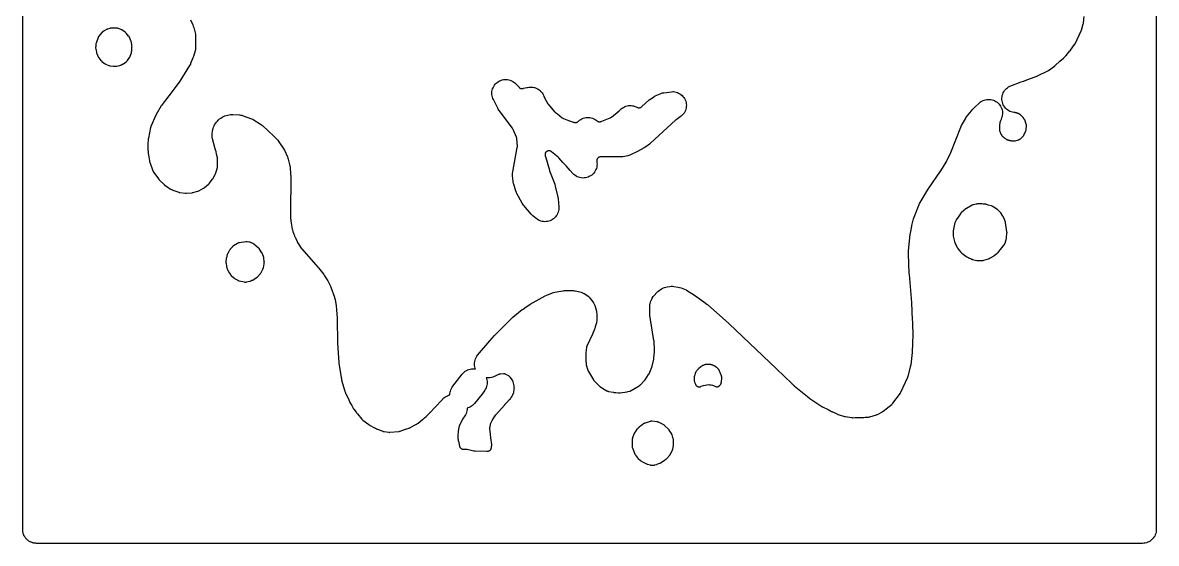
# Model space of a CAD drawing. Header units: millimetres. Extents: x 0 to 300, y 0 to 300.
# Drawn here: x -0.2 to 299.8, y -0.2 to 137.7 of the extents above; entities that cross this region are included whole.
import ezdxf

# ---------------------------------------------------------------- set-up
doc = ezdxf.new("R2010")
doc.units = ezdxf.units.MM
doc.layers.add('CUT', color=7, linetype='CONTINUOUS')

msp = doc.modelspace()

# ---------------------------------------------------------------- linework, layer by layer
at = {"layer": 'CUT'}
for points in [[(299.8453, 296.5), (299.8453, 3.5), (299.8276, 3.1398), (299.7747, 2.783), (299.687, 2.4332), (299.5656, 2.0936), (299.4114, 1.7676), (299.2259, 1.4583), (299.0111, 1.1686), (298.7689, 0.9014), (298.5017, 0.6592), (298.212, 0.4443), (297.9027, 0.2589), (297.5767, 0.1047), (297.2371, -0.0168), (296.8873, -0.1044), (296.5305, -0.1573), (296.1703, -0.175), (3.5, -0.175), (3.3141, -0.1659), (3.1398, -0.1573), (3.0881, -0.1496), (3.0315, -0.1412), (3.0042, -0.1372), (3.0001, -0.1366), (2.9553, -0.1299), (2.783, -0.1044), (2.6016, -0.0589), (2.4332, -0.0168), (2.4082, -0.0078), (2.3969, -0.0038), (2.3875, -0.0004), (2.3419, 0.0159), (2.2566, 0.0464), (2.0936, 0.1047), (1.9235, 0.1852), (1.7676, 0.2589), (1.6056, 0.3561), (1.4583, 0.4444), (1.4018, 0.4862), (1.4003, 0.4874), (1.3996, 0.4879), (1.354, 0.5217), (1.3058, 0.5574), (1.1686, 0.6592), (1.0271, 0.7874), (0.9014, 0.9014), (0.7722, 1.0439), (0.6592, 1.1686), (0.5435, 1.3246), (0.4443, 1.4583), (0.3745, 1.5748), (0.3662, 1.5886), (0.3623, 1.5951), (0.3612, 1.597), (0.3432, 1.627), (0.2589, 1.7676), (0.1733, 1.9487), (0.1047, 2.0936), (0.1006, 2.1051), (0.0979, 2.1127), (0.0919, 2.1294), (0.0826, 2.1556), (0.0353, 2.2877), (-0.0168, 2.4332), (-0.0477, 2.5567), (-0.0527, 2.5766), (-0.056, 2.59), (-0.0625, 2.6157), (-0.0693, 2.6431), (-0.1044, 2.783), (-0.1054, 2.7899), (-0.1067, 2.7988), (-0.1078, 2.8062), (-0.1208, 2.8936), (-0.1397, 3.0209), (-0.1573, 3.1398), (-0.175, 3.5), (-0.175, 296.4986)], [(44.2137, 138.5254), (44.8519, 137.1444), (44.9835, 136.82), (45.0836, 136.4846), (45.5315, 134.6726), (45.583, 131.749), (45.5801, 131.5237), (45.5371, 130.5401), (45.5353, 130.529), (45.4617, 130.2303), (45.046, 128.8034), (44.9008, 128.3959), (44.2646, 126.8962), (44.197, 126.7534), (44.0706, 126.5179), (44.0272, 126.4369), (44.0237, 126.4305), (44.0218, 126.4269), (43.9854, 126.364), (41.3742, 122.2444), (41.2172, 122.0161), (38.4868, 118.3517), (37.3834, 116.8844), (37.3375, 116.8203), (37.3225, 116.7982), (37.2797, 116.732), (37.2788, 116.7306), (36.6291, 115.8586), (36.5776, 115.7855), (36.5609, 115.7604), (36.5135, 115.6847), (35.1818, 113.4266), (35.1322, 113.3361), (35.1164, 113.305), (35.0724, 113.2116), (33.7801, 110.2265), (33.7534, 110.1604), (33.7066, 110.0134), (33.6901, 109.9441), (33.0974, 107.1414), (33.0855, 107.0783), (33.0691, 106.9401), (33.0659, 106.876), (33.0507, 106.3342), (32.9762, 105.8637), (32.9676, 105.8002), (32.9583, 105.6618), (32.9584, 105.5978), (32.9907, 104.1898), (32.9862, 104.0294), (32.9858, 103.9712), (32.9926, 103.8455), (32.9992, 103.7877), (33.0001, 103.7812), (33.0105, 103.3276), (33.0134, 103.2648), (33.0285, 103.1293), (33.0396, 103.0674), (33.2159, 102.1966), (33.3652, 101.1005), (33.3779, 101.0235), (33.4189, 100.8594), (33.444, 100.7855), (34.3006, 98.4738), (34.3237, 98.4156), (34.3719, 98.3138), (34.4289, 98.2167), (34.464, 98.165), (35.8175, 96.2627), (35.8575, 96.2091), (35.9522, 96.0995), (35.9993, 96.0521), (37.2694, 94.8339), (37.3082, 94.7981), (37.3963, 94.7253), (37.4388, 94.694), (38.0493, 94.2616), (38.056, 94.2558), (38.1813, 94.1648), (38.2171, 94.1427), (38.7163, 93.7891), (38.7655, 93.7557), (38.8577, 93.7014), (38.9541, 93.6549), (39.0092, 93.6324), (39.2462, 93.5416), (39.3074, 93.506), (39.3743, 93.4693), (39.5251, 93.4018), (39.597, 93.3763), (40.1215, 93.2063), (41.1138, 92.8261), (41.1692, 92.8062), (41.271, 92.7765), (41.375, 92.7554), (41.4333, 92.7473), (42.9019, 92.5735), (42.9736, 92.5669), (43.1294, 92.5643), (43.2013, 92.5686), (44.5974, 92.6868), (44.6661, 92.6943), (44.8132, 92.7213), (44.8801, 92.7387), (46.187, 93.1125), (46.2601, 93.1355), (46.4137, 93.198), (46.4821, 93.2325), (47.6896, 93.8825), (47.7536, 93.9191), (47.8857, 94.009), (47.9433, 94.0551), (48.9984, 94.9459), (49.0517, 94.9932), (49.159, 95.104), (49.2046, 95.1587), (50.1012, 96.2917), (50.1467, 96.3524), (50.2344, 96.4914), (50.2696, 96.5586), (50.5606, 97.1516), (50.8087, 97.575), (50.8395, 97.6304), (50.8882, 97.7336), (50.9275, 97.8407), (50.9454, 97.9015), (50.9667, 97.9807), (50.9823, 98.0145), (51.0342, 98.1522), (51.0536, 98.2173), (51.361, 99.3488), (51.3756, 99.4076), (51.3952, 99.5151), (51.4056, 99.6239), (51.4074, 99.6845), (51.426, 101.6072), (51.4252, 101.6689), (51.4167, 101.7796), (51.3986, 101.8891), (51.3847, 101.9492), (51.1436, 102.8929), (51.0221, 103.5687), (51.0108, 103.6246), (50.9793, 103.7442), (50.9614, 103.7984), (50.7816, 104.3094), (50.0924, 107.0073), (50.0124, 107.4156), (49.979, 107.8304), (49.9928, 108.2463), (50.0639, 109.0374), (50.114, 109.3952), (50.1989, 109.7463), (50.3179, 110.0874), (50.4698, 110.4152), (50.6158, 110.6936), (50.8322, 111.0543), (51.0884, 111.388), (51.342, 111.6817), (51.5975, 111.9459), (51.6272, 111.9712), (51.6316, 111.9749), (51.6785, 112.0148), (51.8516, 112.1622), (51.9506, 112.2437), (52.2442, 112.4591), (52.5947, 112.6866), (52.9686, 112.8729), (53.3565, 113.0393), (53.7125, 113.1707), (54.0802, 113.2647), (54.504, 113.35), (54.8267, 113.4001), (55.1527, 113.4214), (55.4792, 113.4137), (57.1704, 113.2983), (57.5054, 113.26), (57.8353, 113.1911), (58.1576, 113.0923), (60.3767, 112.2989), (60.7514, 112.141), (61.1063, 111.9428), (62.7994, 110.87), (63.0692, 110.6816), (63.3211, 110.4699), (66.3325, 107.6987), (66.5898, 107.4371), (67.3147, 106.6221), (67.6289, 106.2148), (68.7899, 104.4692), (68.9431, 104.2177), (69.0756, 103.9548), (69.8738, 102.1988), (69.9989, 101.8864), (70.0949, 101.5638), (70.5261, 99.8275), (70.5893, 99.516), (70.6253, 99.2002), (70.8091, 96.5951), (70.8179, 96.2942), (70.7237, 88.1156), (70.677, 87.2111), (70.6749, 87.1159), (70.6751, 87.0837), (70.6783, 86.9884), (70.7057, 86.5551), (70.701, 86.1422), (70.7017, 86.0777), (70.7127, 85.9385), (70.7222, 85.8747), (70.7643, 85.6287), (70.7831, 85.3311), (70.7889, 85.2646), (70.8115, 85.1217), (70.8266, 85.0567), (70.8774, 84.8581), (70.8815, 84.7914), (70.8855, 84.7504), (70.9019, 84.6296), (71.1743, 83.0542), (71.1847, 83.0003), (71.214, 82.885), (71.2305, 82.8326), (71.2564, 82.756), (71.2906, 82.5564), (71.307, 82.475), (71.3579, 82.3023), (71.3882, 82.225), (71.615, 81.6934), (71.7334, 81.3428), (71.7717, 81.2404), (71.7858, 81.2064), (71.8308, 81.1067), (72.0922, 80.5751), (72.4517, 79.7326), (72.4762, 79.6783), (72.5367, 79.5642), (72.5678, 79.5133), (73.5465, 77.9891), (73.577, 77.9434), (73.6488, 77.8486), (73.6844, 77.8068), (77.9446, 72.9981), (78.098, 72.8131), (79.5059, 70.9976), (79.7235, 70.6848), (80.5599, 69.3383), (80.8644, 68.816), (80.9427, 68.671), (81.3474, 67.7996), (81.3561, 67.7749), (81.3715, 67.7313), (81.3949, 67.6653), (82.3265, 65.0326), (82.3904, 64.8145), (82.4838, 64.4145), (82.7819, 62.7136), (82.9171, 61.677), (83.0832, 59.4704), (83.0932, 59.2466), (83.182, 52.9747), (83.183, 52.9359), (83.1835, 52.9228), (83.1854, 52.8841), (83.5053, 47.6305), (83.5121, 47.5513), (83.515, 47.5246), (83.5255, 47.4458), (84.1748, 43.3313), (84.1949, 43.2261), (84.2028, 43.1909), (84.2296, 43.0872), (84.239, 43.0551), (84.2581, 42.9516), (84.267, 42.9115), (84.2978, 42.7936), (85.0168, 40.402), (85.0221, 40.386), (85.2205, 39.7098), (85.2404, 39.6475), (85.2926, 39.5157), (85.3209, 39.4566), (85.9382, 38.239), (86.3174, 37.3627), (86.3609, 37.27), (86.3765, 37.2392), (86.4256, 37.1495), (86.8989, 36.3444), (87.2633, 35.6259), (87.2998, 35.5584), (87.3906, 35.419), (87.4375, 35.3583), (88.0973, 34.5509), (88.1929, 34.4162), (88.2257, 34.3719), (88.3022, 34.2801), (88.34, 34.2399), (88.4109, 34.1671), (89.5812, 32.7349), (89.6372, 32.6704), (89.7703, 32.5424), (89.8369, 32.489), (91.4586, 31.2668), (91.5027, 31.2349), (91.6019, 31.1714), (91.6493, 31.1448), (92.9665, 30.4369), (92.9927, 30.4207), (93.086, 30.3708), (93.1044, 30.3628), (93.4499, 30.1771), (93.552, 30.1267), (93.5869, 30.1109), (93.6922, 30.0676), (95.1782, 29.5148), (95.2444, 29.492), (95.3911, 29.4534), (95.4599, 29.4406), (96.6926, 29.2425), (96.7531, 29.2341), (96.8627, 29.226), (96.9726, 29.2274), (97.0335, 29.232), (99.3432, 29.4588), (99.4271, 29.4695), (99.6059, 29.5089), (99.6865, 29.5343), (101.1739, 30.0531), (101.2335, 30.069), (101.3791, 30.1199), (101.4328, 30.1434), (102.0885, 30.372), (102.1398, 30.391), (102.2483, 30.4385), (102.2971, 30.4633), (103.553, 31.1319), (103.8436, 31.2674), (103.91, 31.3005), (104.0477, 31.3832), (104.1081, 31.4262), (104.1231, 31.4375), (104.2456, 31.5188), (104.3, 31.5609), (104.4601, 31.691), (105.6739, 32.6039), (105.7167, 32.6374), (105.8052, 32.7152), (105.8439, 32.7534), (106.1375, 33.0542), (106.5788, 33.4129), (106.6581, 33.4816), (106.6841, 33.5056), (106.759, 33.5792), (107.6535, 34.5166), (107.6685, 34.5293), (107.7388, 34.5924), (107.7619, 34.6144), (107.8285, 34.6815), (108.837, 35.7566), (111.0008, 38.0238), (111.0399, 38.0669), (111.2992, 38.3256), (111.583, 38.5572), (111.8885, 38.7594), (112.2126, 38.9301), (112.552, 39.0678), (112.9007, 39.1702), (112.9092, 39.4698), (112.9541, 39.8245), (113.0332, 40.1731), (113.1458, 40.5124), (113.2908, 40.8391), (113.4669, 41.1502), (113.6723, 41.4427), (116.1592, 44.6403), (116.395, 44.9145), (116.6566, 45.1642), (116.9415, 45.3869), (117.2469, 45.5806), (117.5698, 45.7434), (117.9072, 45.8736), (118.2558, 45.97), (118.6121, 46.0317), (118.9728, 46.0581), (119.3343, 46.0489), (119.6241, 46.0128), (119.5502, 46.2124), (119.4576, 46.5675), (119.401, 46.9301), (119.3808, 47.2966), (119.3973, 47.6633), (119.4502, 48.0264), (119.5392, 48.3825), (119.6632, 48.728), (119.821, 49.0593), (120.0111, 49.3733), (120.2315, 49.6667), (123.4195, 53.4955), (124.7201, 54.9143), (129.3686, 59.5386), (129.5841, 59.7327), (129.5859, 59.7342), (132.0473, 61.7254), (132.2711, 61.8928), (133.0638, 62.44), (134.04, 63.1024), (134.3484, 63.3004), (134.3968, 63.3315), (134.8868, 63.646), (138.1014, 65.3728), (138.5229, 65.566), (140.0266, 66.1435), (140.3314, 66.2455), (140.6439, 66.3204), (142.7345, 66.7262), (142.8059, 66.7301), (142.9445, 66.7377), (143.2068, 66.7521), (143.9251, 66.7916), (145.5282, 66.7545), (145.812, 66.7369), (146.0401, 66.7049), (147.3076, 66.4311), (147.6469, 66.3406), (147.9761, 66.2182), (148.1624, 66.1278), (148.4081, 65.9841), (149.1082, 65.5259), (149.4409, 65.2803), (149.7439, 64.999), (150.0134, 64.6854), (150.6982, 63.7913), (150.9007, 63.4985), (151.0739, 63.1876), (151.2162, 62.8613), (151.3263, 62.5228), (151.6483, 61.341), (151.7247, 60.9963), (151.7676, 60.6457), (151.7767, 60.2927), (151.7431, 58.7931), (151.7164, 58.4254), (151.6814, 58.225), (151.3772, 57.1816), (151.2254, 56.7289), (151.1673, 56.5701), (151.1445, 56.5121), (150.5871, 55.2567), (149.1394, 52.0687), (149.1104, 52.0002), (149.0681, 51.8733), (149.0392, 51.7426), (149.0289, 51.6689), (148.8744, 50.3064), (148.8652, 50.1866), (148.8636, 50.1461), (148.8631, 50.0259), (148.8646, 49.9773), (148.8606, 49.9237), (148.8601, 49.8598), (148.8639, 49.5994), (148.8589, 49.5691), (148.8503, 49.5097), (148.8416, 49.402), (148.842, 49.2939), (148.846, 49.234), (148.874, 48.916), (148.8865, 48.0732), (148.8886, 48.0129), (148.9016, 47.8829), (148.9114, 47.8234), (148.9376, 47.6828), (148.9444, 47.468), (148.9495, 47.3848), (148.9763, 47.2062), (148.9959, 47.1252), (149.3852, 45.6976), (149.4041, 45.6341), (149.4461, 45.5224), (149.4982, 45.4151), (149.5312, 45.3577), (150.8853, 43.1264), (150.9317, 43.0547), (151.0459, 42.9093), (151.1044, 42.8471), (152.588, 41.3638), (152.6324, 41.3213), (152.7173, 41.2499), (152.808, 41.1862), (152.8606, 41.1542), (154.4388, 40.2382), (154.5096, 40.1997), (154.6424, 40.1416), (154.7809, 40.0988), (154.8596, 40.0816), (156.1836, 39.8322), (156.2437, 39.8222), (156.3751, 39.8089), (156.436, 39.8067), (156.8236, 39.8009), (157.5249, 39.6997), (157.5945, 39.6914), (157.7205, 39.6858), (157.8464, 39.6925), (157.9159, 39.7014), (159.7741, 39.986), (159.8404, 39.9978), (159.9581, 40.0274), (160.0141, 40.0473), (160.4061, 40.1097), (160.4725, 40.1218), (160.59, 40.1522), (160.6811, 40.1851), (160.7908, 40.2371), (160.8495, 40.2702), (162.9493, 41.5195), (163.0034, 41.5533), (163.0965, 41.6207), (163.1833, 41.6962), (163.2285, 41.7413), (164.3642, 42.9243), (164.4067, 42.9705), (164.4918, 43.0764), (164.5278, 43.1278), (165.4573, 44.5197), (165.493, 44.576), (165.5615, 44.7028), (165.5889, 44.7635), (166.3227, 46.4908), (166.3457, 46.5485), (166.3873, 46.6765), (166.4026, 46.7367), (166.8333, 48.6003), (166.8552, 48.7128), (166.8613, 48.751), (166.8754, 48.8649), (166.9658, 49.8774), (166.992, 50.1281), (167.0001, 50.2466), (167.0009, 50.2705), (167.0546, 50.8719), (167.0583, 50.9254), (167.0599, 51.0416), (167.0576, 51.0952), (166.9209, 53.3104), (166.9134, 53.3959), (166.9101, 53.4248), (166.8982, 53.5098), (165.884, 59.6002), (165.835, 60.1208), (165.7874, 62.2311), (165.7948, 62.5614), (165.8318, 62.8897), (165.9022, 63.3337), (165.9884, 63.7323), (166.1008, 64.0673), (166.1028, 64.0727), (166.1479, 64.1831), (166.2899, 64.4887), (166.4595, 64.8065), (166.6839, 65.1733), (166.9496, 65.5115), (167.6197, 66.2687), (167.9124, 66.5639), (168.2365, 66.8242), (168.5879, 67.0461), (169.11, 67.336), (169.404, 67.4824), (169.7099, 67.602), (170.0253, 67.6938), (170.3476, 67.7571), (171.0624, 67.8645), (171.4261, 67.9008), (171.7916, 67.9008), (172.1553, 67.8644), (173.2877, 67.694), (173.6865, 67.6112), (174.0737, 67.4847), (174.9428, 67.1465), (174.9464, 67.145), (175.3994, 66.9278), (175.5168, 66.8634), (177.6585, 65.5635), (180.1198, 63.8314), (180.9191, 63.2054), (181.0973, 63.0566), (186.7288, 58.0417), (186.8202, 57.9575), (199.3303, 46.0349), (203.3618, 42.1609), (203.4163, 42.1108), (203.4351, 42.0943), (203.4919, 42.0466), (203.6394, 41.9282), (203.9302, 41.6511), (203.9744, 41.6104), (203.9896, 41.5969), (204.0353, 41.5579), (207.9436, 38.3384), (208.0122, 38.2849), (208.0359, 38.2674), (208.1072, 38.2175), (211.3218, 36.0914), (211.4113, 36.0362), (211.442, 36.0185), (211.5349, 35.9691), (213.0115, 35.2415), (213.8889, 34.766), (213.9976, 34.7122), (214.0348, 34.6953), (214.1472, 34.6495), (214.4028, 34.5561), (215.4313, 34.0493), (215.4809, 34.026), (215.5912, 33.9819), (215.6432, 33.9645), (217.3417, 33.432), (217.3944, 33.4166), (217.5104, 33.3899), (217.5646, 33.3806), (219.2552, 33.1261), (219.322, 33.1176), (219.4677, 33.1097), (219.535, 33.1107), (220.1648, 33.1358), (222.1144, 33.14), (222.1842, 33.1419), (222.3345, 33.157), (222.4032, 33.1691), (222.7506, 33.2388), (223.7232, 33.2776), (223.7851, 33.2814), (223.896, 33.2955), (224.0051, 33.3193), (224.0648, 33.3364), (225.756, 33.8619), (225.8201, 33.8835), (225.9551, 33.94), (226.0155, 33.9705), (227.3377, 34.6777), (227.3958, 34.7106), (227.5165, 34.7906), (227.5695, 34.8314), (229.9164, 36.7253), (229.9636, 36.7652), (230.0438, 36.8423), (230.117, 36.9261), (230.1546, 36.9752), (232.0969, 39.6312), (232.1382, 39.691), (232.2177, 39.8268), (232.2495, 39.8922), (234.0549, 43.8583), (234.0786, 43.9134), (234.1222, 44.0356), (234.1388, 44.0933), (234.8697, 46.8542), (234.8958, 46.9691), (234.9032, 47.0081), (234.9211, 47.1245), (235.3073, 50.4098), (235.314, 50.4799), (235.3158, 50.5037), (235.3195, 50.5741), (235.4637, 55.0488), (235.4646, 55.1049), (235.4646, 55.1238), (235.4635, 55.1798), (235.3698, 57.8408), (235.3755, 58.3221), (235.3747, 58.3957), (235.3739, 58.4206), (235.3699, 58.4942), (235.3274, 59.0456), (235.1695, 63.5283), (235.1672, 63.5743), (235.1663, 63.5899), (235.1627, 63.6358), (234.4895, 71.0444), (234.4767, 71.2466), (234.2864, 76.605), (234.29, 77.2731), (234.292, 77.3399), (234.7026, 81.6115), (234.7549, 81.9697), (235.1263, 83.8566), (235.1702, 84.0514), (235.6121, 85.7912), (235.7498, 86.221), (237.053, 89.5653), (237.169, 89.8314), (237.3057, 90.0875), (239.2425, 93.3961), (239.4197, 93.6701), (242.761, 98.3659), (242.7942, 98.4144), (242.8052, 98.431), (242.8366, 98.4806), (244.2299, 100.7647), (244.271, 100.836), (244.2843, 100.8604), (244.3219, 100.9337), (245.4041, 103.1817), (245.4315, 103.2416), (245.4403, 103.262), (245.4653, 103.3229), (248.065, 110.036), (248.295, 110.5213), (249.3038, 112.3007), (249.4491, 112.5359), (249.6117, 112.7596), (250.8925, 114.3889), (251.1835, 114.7167), (251.7172, 115.2502), (253.0841, 116.529), (253.2641, 116.6974), (253.267, 116.7001), (253.2744, 116.707), (253.3563, 116.764), (253.6585, 116.953), (253.9776, 117.1119), (254.3105, 117.2392), (254.6542, 117.3336), (255.0055, 117.3942), (255.361, 117.4205), (255.7173, 117.4123), (256.0712, 117.3696), (256.4193, 117.2928), (256.7583, 117.1826), (257.085, 117.0402), (257.3964, 116.8667), (257.6895, 116.6639), (257.9616, 116.4336), (258.2101, 116.1781), (258.4327, 115.8997), (258.6273, 115.601), (258.792, 115.2849), (258.9253, 114.9543), (259.026, 114.6124), (259.093, 114.2623), (259.1259, 113.9074), (259.1242, 113.551), (259.0879, 113.1964), (259.0175, 112.8469), (258.9136, 112.506), (258.7771, 112.1767), (258.7729, 112.1677), (258.7418, 112.0978), (258.5132, 111.5501), (258.4864, 111.4807), (258.448, 111.3524), (258.4231, 111.2208), (258.4151, 111.1468), (258.3949, 110.8996), (258.3937, 110.8961), (258.3719, 110.7939), (258.3436, 110.6668), (258.3283, 110.5329), (258.3257, 110.4581), (258.3219, 110.0086), (258.3179, 109.9595), (258.3137, 109.8814), (258.3177, 109.7406), (258.3196, 109.7269), (258.3186, 109.6129), (258.3199, 109.539), (258.3326, 109.4065), (258.3589, 109.2761), (258.3791, 109.205), (258.6209, 108.432), (258.6426, 108.368), (258.6898, 108.2559), (258.7473, 108.1487), (258.7835, 108.0916), (258.9285, 107.874), (258.9723, 107.812), (259.0597, 107.707), (259.1577, 107.612), (259.2163, 107.5637), (259.4053, 107.4161), (259.4272, 107.3907), (259.4741, 107.3392), (259.5649, 107.2529), (259.6437, 107.1914), (259.7496, 107.1244), (259.811, 107.0916), (259.8384, 107.0778), (260.0121, 106.9421), (260.0712, 106.8984), (260.1832, 106.8282), (260.2779, 106.7817), (260.402, 106.7359), (260.4727, 106.7159), (260.6443, 106.6721), (260.6882, 106.65), (260.7486, 106.6213), (260.8608, 106.5775), (260.9531, 106.5511), (261.0715, 106.529), (261.1379, 106.5214), (261.2874, 106.5078), (261.3083, 106.5024), (261.3717, 106.4878), (261.4873, 106.4693), (261.5495, 106.4651), (261.6673, 106.4433), (261.7632, 106.4348), (261.8595, 106.4354), (261.9553, 106.445), (261.9626, 106.4464), (262.0844, 106.4354), (262.1481, 106.431), (262.2632, 106.4309), (262.3545, 106.4391), (262.4677, 106.4595), (262.5296, 106.475), (263.391, 106.7118), (263.4574, 106.7318), (263.574, 106.7765), (263.6631, 106.821), (263.7474, 106.8739), (263.8462, 106.9502), (263.8978, 106.9965), (264.5037, 107.5672), (264.5501, 107.6129), (264.6278, 107.7009), (264.6831, 107.7764), (264.7436, 107.877), (264.7732, 107.9351), (265.32, 109.0698), (265.3462, 109.1274), (265.3864, 109.234), (265.4107, 109.3215), (265.4314, 109.4336), (265.4387, 109.4964), (265.5164, 110.3242), (265.5211, 110.3904), (265.5211, 110.5099), (265.5123, 110.6047), (265.4947, 110.6983), (265.4618, 110.8132), (265.4391, 110.8755), (265.0168, 111.9563), (264.9924, 112.0151), (264.9412, 112.1178), (264.8933, 112.1957), (264.8247, 112.2876), (264.7833, 112.336), (264.7599, 112.3621), (264.7357, 112.4027), (264.6693, 112.4906), (264.5746, 112.5913), (264.5176, 112.6428), (264.4789, 112.676), (264.1512, 113.0419), (264.1275, 113.0711), (264.0455, 113.1585), (264.0099, 113.19), (263.9528, 113.2424), (263.8724, 113.3027), (263.7647, 113.3681), (263.7023, 113.3999), (263.6892, 113.4061), (263.2647, 113.6589), (263.2081, 113.6908), (263.1026, 113.7412), (263.0152, 113.7736), (262.9023, 113.804), (262.8386, 113.8166), (262.8229, 113.8193), (262.8217, 113.8198), (262.6924, 113.8655), (262.5861, 113.8908), (262.4437, 113.9088), (262.4137, 113.911), (262.4139, 113.9132), (262.1292, 113.9402), (261.7764, 114.0089), (261.4321, 114.1117), (261.0995, 114.2477), (260.7817, 114.4154), (260.4818, 114.6135), (260.2027, 114.8398), (259.947, 115.0923), (259.7173, 115.3686), (259.5156, 115.6661), (259.3439, 115.9817), (259.2039, 116.3127), (259.0969, 116.6557), (259.0238, 117.0076), (258.9855, 117.3649), (258.9823, 117.7242), (259.0142, 118.0822), (259.0809, 118.4353), (259.1818, 118.7802), (259.3158, 119.1136), (259.4818, 119.4323), (259.6781, 119.7333), (259.9029, 120.0137), (260.154, 120.2708), (260.429, 120.5021), (260.7253, 120.7055), (261.04, 120.8789), (261.3701, 121.0208), (264.1095, 122.0425), (264.6718, 122.2354), (264.7229, 122.2539), (264.7401, 122.2604), (264.7906, 122.2805), (265.1458, 122.429), (268.1829, 123.5617), (268.2591, 123.5923), (268.2846, 123.6033), (268.3592, 123.6376), (271.1257, 124.9938), (271.1736, 125.0184), (271.2741, 125.0775), (271.3189, 125.1073), (272.936, 126.2303), (272.9799, 126.262), (273.071, 126.3362), (273.111, 126.3727), (274.3041, 127.505), (275.2449, 128.2931), (275.2894, 128.332), (275.3804, 128.4221), (275.4197, 128.4662), (275.865, 128.987), (275.8927, 129.0143), (275.9074, 129.0293), (275.95, 129.0745), (276.9988, 130.2304), (277.0667, 130.3102), (277.0888, 130.3378), (277.1515, 130.4216), (278.2149, 131.9404), (278.2487, 131.9909), (278.3148, 132.1049), (278.3418, 132.1593), (279.929, 135.5305), (279.951, 135.5797), (279.9927, 135.689), (280.009, 135.7404), (280.5211, 137.4663), (280.5372, 137.5253), (280.5639, 137.6549), (280.5723, 137.7154), (280.7712, 139.4111)]]:
    msp.add_lwpolyline(points, dxfattribs=at)
for points in [[(21.4574, 126.9489), (21.528, 126.898), (21.6902, 126.8021), (21.7689, 126.7649), (22.5946, 126.4049), (22.6521, 126.3812), (22.7584, 126.3456), (22.8673, 126.3193), (22.9286, 126.3088), (23.7452, 126.1862), (23.8124, 126.1777), (23.9341, 126.1711), (24.0312, 126.1751), (24.152, 126.1917), (24.2183, 126.2057), (24.2662, 126.217), (24.3152, 126.2094), (24.4429, 126.1995), (24.5451, 126.2018), (24.6722, 126.2175), (24.742, 126.2315), (25.464, 126.395), (25.5462, 126.4162), (25.7194, 126.4778), (25.7965, 126.5133), (26.0426, 126.6357), (26.063, 126.6405), (26.1319, 126.6585), (26.2532, 126.7003), (26.346, 126.743), (26.4566, 126.8081), (26.5151, 126.8487), (27.2447, 127.3826), (27.306, 127.4301), (27.4089, 127.5242), (27.501, 127.6289), (27.5472, 127.6911), (28.1058, 128.4862), (28.1432, 128.5423), (28.2033, 128.6477), (28.2531, 128.7584), (28.2763, 128.8216), (28.5912, 129.7455), (28.6167, 129.8288), (28.6553, 130.0133), (28.6652, 130.0998), (28.6705, 130.1632), (28.6864, 130.2506), (28.694, 130.3297), (28.736, 130.9448), (28.7502, 131.1145), (28.7547, 131.1985), (28.7543, 131.2126), (28.7554, 131.2296), (28.7586, 131.3084), (28.7513, 131.479), (28.7414, 131.5573), (28.6838, 131.9292), (28.6839, 131.9652), (28.6819, 132.0416), (28.6674, 132.1783), (28.6442, 132.2853), (28.6152, 132.3727), (28.6011, 132.4638), (28.5905, 132.5235), (28.5647, 132.6296), (28.53, 132.7331), (28.5265, 132.7416), (28.5022, 132.8279), (28.4715, 132.9083), (28.0786, 133.8506), (28.0493, 133.9162), (27.9877, 134.03), (27.9149, 134.137), (27.8701, 134.1933), (27.208, 134.9824), (27.1615, 135.0352), (27.0709, 135.1237), (26.9721, 135.2028), (26.9141, 135.2425), (26.0478, 135.8056), (25.9862, 135.8434), (25.847, 135.915), (25.7804, 135.943), (25.1726, 136.181), (25.0972, 136.2081), (24.9576, 136.2453), (24.8148, 136.2665), (24.7348, 136.2716), (23.4661, 136.3159), (23.4012, 136.3167), (23.2846, 136.3102), (23.1924, 136.2965), (23.1019, 136.2745), (22.9914, 136.2367), (22.9531, 136.2206), (22.929, 136.2139), (22.274, 136.0171), (22.218, 135.999), (22.1194, 135.9602), (22.0243, 135.9134), (21.9732, 135.8842), (21.3841, 135.5312), (21.333, 135.4991), (21.3226, 135.4916), (21.217, 135.4443), (21.1589, 135.4167), (21.0578, 135.36), (20.9816, 135.3078), (20.9105, 135.2488), (20.8283, 135.1671), (20.7858, 135.1188), (20.0145, 134.1995), (19.9747, 134.1499), (19.9093, 134.056), (19.8639, 133.9767), (19.8162, 133.8726), (19.7936, 133.8132), (19.2681, 132.3312), (19.2475, 132.2688), (19.2184, 132.1541), (19.2, 132.0372), (19.1943, 131.9718), (19.1781, 131.7189), (19.1657, 131.6584), (19.1554, 131.5643), (19.1538, 131.4697), (19.1583, 131.4094), (19.1398, 131.1198), (19.1372, 131.0579), (19.1398, 130.9465), (19.152, 130.8357), (19.1628, 130.7748), (19.3369, 129.9022), (19.3542, 129.8263), (19.405, 129.6656), (19.4345, 129.5935), (19.8428, 128.6686), (19.8674, 128.6156), (19.9176, 128.5233), (19.9752, 128.4353), (20.0102, 128.3885), (20.5394, 127.7089), (20.5773, 127.6623), (20.6508, 127.5828), (20.7307, 127.5098), (20.7776, 127.4721)], [(126.7239, 122.5648), (127.0786, 122.6415), (127.4392, 122.6828), (127.8021, 122.6884), (128.1637, 122.6582), (128.5207, 122.5924), (128.8693, 122.4918), (129.2064, 122.3572), (129.5285, 122.1901), (129.8326, 121.992), (130.1157, 121.7649), (130.375, 121.5109), (131.2029, 120.6158), (131.2506, 120.5666), (131.3426, 120.4846), (131.4219, 120.4265), (131.5064, 120.3764), (131.5954, 120.3345), (131.6879, 120.3014), (131.7832, 120.2774), (131.8804, 120.2626), (131.9785, 120.2572), (132.0767, 120.2613), (132.1741, 120.2748), (132.2697, 120.2975), (132.4122, 120.3463), (132.844, 120.4653), (133.2762, 120.5293), (133.3105, 120.533), (133.2969, 120.5318), (133.3019, 120.5325), (133.4303, 120.5501), (133.4552, 120.5561), (133.8076, 120.6231), (134.165, 120.6554), (134.5237, 120.6527), (134.8805, 120.615), (135.232, 120.5427), (135.2983, 120.5221), (135.5747, 120.4365), (135.9054, 120.2974), (136.2209, 120.1267), (136.5184, 119.926), (136.7481, 119.7359), (136.7948, 119.6973), (137.0476, 119.4427), (137.2744, 119.1647), (137.473, 118.8659), (137.6415, 118.5492), (137.7783, 118.2175), (137.889, 117.9071), (137.9121, 117.8465), (137.9712, 117.7191), (138.0023, 117.6622), (138.7273, 116.4095), (138.7606, 116.3549), (138.8406, 116.2415), (138.881, 116.1918), (140.6092, 114.1589), (140.655, 114.1076), (140.7619, 114.0039), (140.8146, 113.9598), (141.3306, 113.5485), (142.5795, 112.5528), (142.6412, 112.5063), (142.7586, 112.4319), (142.8834, 112.3707), (142.9553, 112.3425), (143.8694, 112.0115), (145.5542, 111.4013), (145.6252, 111.3777), (145.7825, 111.3389), (145.8563, 111.3267), (145.9674, 111.3113), (146.0369, 111.3035), (146.1628, 111.2986), (146.263, 111.3045), (146.3622, 111.3203), (146.4594, 111.3458), (146.5536, 111.3806), (146.6439, 111.4245), (146.7295, 111.4771), (146.8095, 111.5379), (146.933, 111.6524), (147.2097, 111.8847), (147.5079, 112.0888), (147.8247, 112.2625), (148.157, 112.4044), (148.5016, 112.5129), (148.8552, 112.587), (149.2143, 112.6261), (149.5756, 112.6297), (149.9355, 112.5978), (150.2905, 112.5308), (150.6372, 112.4292), (150.9723, 112.294), (151.2925, 112.1266), (151.5947, 111.9286), (151.8693, 111.7072), (151.8727, 111.7047), (151.9553, 111.6448), (152.0434, 111.5934), (152.1363, 111.5511), (152.2329, 111.5182), (152.3322, 111.4951), (152.4334, 111.482), (152.5354, 111.4791), (152.6372, 111.4864), (152.7377, 111.5038), (152.8611, 111.5381), (152.9279, 111.5622), (153.1351, 111.6429), (155.3141, 112.4908), (155.3854, 112.5208), (155.5089, 112.5851), (155.6247, 112.6624), (155.6853, 112.7105), (157.7141, 114.4099), (157.7719, 114.461), (157.8681, 114.5612), (157.9608, 114.6578), (157.9611, 114.6581), (157.9617, 114.6575), (157.9721, 114.6685), (158.2171, 114.9002), (158.4954, 115.117), (158.7932, 115.306), (159.1078, 115.4657), (159.4362, 115.5944), (159.7754, 115.6911), (160.1224, 115.7548), (160.4739, 115.7849), (160.8266, 115.7812), (161.1774, 115.7437), (161.5229, 115.6727), (161.86, 115.569), (162.1857, 115.4334), (162.3771, 115.3311), (162.3781, 115.333), (162.4022, 115.3202), (162.5202, 115.2644), (162.6137, 115.2309), (162.7101, 115.2066), (162.8084, 115.1918), (162.9077, 115.1867), (163.007, 115.1911), (163.1054, 115.2052), (163.202, 115.2289), (163.2958, 115.2617), (163.386, 115.3036), (163.4716, 115.3539), (163.5725, 115.4273), (163.6254, 115.472), (165.639, 117.2604), (166.042, 117.5712), (166.7387, 118.0353), (166.9824, 118.1842), (167.2369, 118.3138), (168.55, 118.9194), (168.8823, 119.0532), (169.1643, 119.132), (169.5127, 119.194), (171.4973, 119.4494), (171.861, 119.4779), (172.103, 119.4729), (172.3861, 119.4407), (172.7433, 119.3636), (173.0911, 119.2514), (173.426, 119.1053), (173.7447, 118.9266), (174.0441, 118.7171), (174.3213, 118.4789), (174.5734, 118.2144), (174.798, 117.9262), (174.9928, 117.617), (175.156, 117.2901), (175.2859, 116.9485), (175.3813, 116.5958), (175.4412, 116.2353), (175.4649, 115.8707), (175.4524, 115.5055), (175.4036, 115.1433), (175.3191, 114.7878), (175.1997, 114.4425), (175.0466, 114.1107), (174.8613, 113.7957), (174.6457, 113.5007), (174.4018, 113.2286), (174.1321, 112.982), (173.8393, 112.7635), (172.7299, 112.0184), (172.6853, 111.9873), (172.5929, 111.9144), (172.5523, 111.8784), (165.9627, 105.813), (165.698, 105.5915), (164.747, 104.8684), (164.3112, 104.5834), (162.5187, 103.585), (162.3441, 103.4938), (160.8947, 102.7854), (160.5399, 102.6404), (160.2451, 102.5344), (159.9423, 102.4538), (158.6606, 102.1708), (152.8052, 102.17), (152.7356, 102.1683), (152.6107, 102.156), (152.5126, 102.1365), (152.4168, 102.1075), (152.3244, 102.0693), (152.2361, 102.0223), (152.1528, 101.9668), (152.0754, 101.9035), (152.0045, 101.8329), (151.9409, 101.7557), (151.8851, 101.6726), (151.8377, 101.5845), (151.7992, 101.4922), (151.7698, 101.3966), (151.75, 101.2985), (151.7398, 101.199), (151.7394, 101.099), (151.7488, 100.9994), (151.7563, 100.9608), (151.8082, 100.5973), (151.8236, 100.2304), (151.8023, 99.8638), (151.7446, 99.5012), (151.6509, 99.1461), (151.5223, 98.8022), (151.3599, 98.4728), (151.1656, 98.1612), (150.9411, 97.8707), (150.6887, 97.6039), (150.411, 97.3637), (150.1106, 97.1524), (149.7907, 96.9721), (149.4544, 96.8247), (149.1051, 96.7115), (148.7462, 96.6338), (148.3814, 96.5923), (148.0142, 96.5874), (147.6484, 96.6191), (147.2875, 96.6872), (146.9353, 96.791), (146.5952, 96.9294), (146.2706, 97.1011), (145.9647, 97.3043), (145.6807, 97.537), (145.4213, 97.7969), (144.6991, 98.5966), (143.6381, 99.8354), (143.6025, 99.8755), (143.5903, 99.8889), (143.5535, 99.9279), (142.7873, 100.7137), (141.6993, 101.9185), (141.6229, 101.9977), (141.5962, 102.0236), (141.5146, 102.0976), (139.8022, 103.5511), (139.7477, 103.5951), (139.6439, 103.6669), (139.556, 103.7158), (139.4637, 103.7557), (139.368, 103.7864), (139.2696, 103.8075), (139.1697, 103.8189), (139.0692, 103.8203), (138.9689, 103.8119), (138.87, 103.7937), (138.7734, 103.7659), (138.68, 103.7286), (138.5907, 103.6824), (138.5063, 103.6277), (138.4278, 103.5649), (138.3558, 103.4947), (138.291, 103.4177), (138.2341, 103.3348), (138.1857, 103.2467), (138.1461, 103.1542), (138.1159, 103.0583), (138.0952, 102.9599), (138.0842, 102.8599), (138.0829, 102.7338), (138.0873, 102.6638), (138.0973, 102.5514), (138.1055, 102.4794), (138.1351, 102.3253), (138.1541, 102.2553), (139.2336, 98.6589), (139.2516, 98.6027), (139.258, 98.5838), (139.278, 98.5282), (140.6438, 94.9281), (140.7876, 94.4554), (141.4614, 91.5527), (141.5417, 91.0516), (141.5427, 91.0402), (141.7002, 88.947), (141.7096, 88.5875), (141.6838, 88.2289), (141.6231, 87.8746), (141.5281, 87.5278), (141.3996, 87.192), (141.239, 86.8703), (141.0476, 86.5659), (140.8275, 86.2817), (140.5806, 86.0203), (140.3111, 85.7858), (140.2975, 85.7758), (140.0508, 85.6003), (139.7783, 85.4395), (139.7754, 85.4378), (139.4493, 85.2861), (139.1094, 85.167), (138.7596, 85.0816), (138.4031, 85.0309), (138.0433, 85.0154), (137.6837, 85.0351), (137.3278, 85.0899), (136.979, 85.1793), (136.6406, 85.3024), (136.3159, 85.458), (136.0079, 85.6447), (135.7197, 85.8606), (134.8489, 86.5822), (134.716, 86.7028), (134.6681, 86.7508), (134.617, 86.802), (134.6013, 86.8177), (134.5257, 86.8934), (134.5113, 86.9078), (134.481, 86.9382), (134.38, 87.048), (132.4485, 89.3471), (132.2257, 89.6411), (132.0336, 89.9558), (130.6397, 92.5199), (130.4943, 92.8187), (130.3766, 93.1294), (129.7764, 94.9585), (129.6748, 95.3341), (129.6135, 95.7184), (129.465, 97.1257), (129.4448, 97.4807), (129.459, 97.836), (129.5075, 98.1882), (130.7214, 104.668), (130.7312, 104.7272), (130.7421, 104.8348), (130.7439, 104.943), (130.7411, 105.003), (130.6053, 107.0016), (130.5998, 107.0627), (130.5829, 107.1718), (130.562, 107.2574), (130.5266, 107.362), (130.5032, 107.4187), (129.6082, 109.4643), (129.574, 109.5368), (129.487, 109.6871), (129.441, 109.7528), (125.924, 114.4979), (125.8824, 114.555), (125.8763, 114.5633), (125.8747, 114.5656), (125.8596, 114.5862), (125.6981, 114.8244), (125.547, 115.0935), (124.4003, 117.3517), (124.2522, 117.683), (124.1374, 118.0273), (124.0572, 118.3812), (124.0123, 118.7414), (124.0031, 119.1042), (124.0298, 119.4661), (124.092, 119.8236), (124.1892, 120.1733), (124.3204, 120.5117), (124.4843, 120.8355), (124.6794, 121.1415), (124.9037, 121.4268), (125.1551, 121.6886), (125.431, 121.9243), (125.7289, 122.1317), (126.0457, 122.3086), (126.3785, 122.4535)], [(248.034, 77.0264), (248.1114, 76.9427), (248.1683, 76.8911), (248.1922, 76.863), (248.3221, 76.7355), (248.387, 76.6822), (249.4449, 75.8642), (249.5017, 75.8226), (249.6309, 75.7416), (249.6932, 75.7088), (250.0451, 75.5344), (250.0789, 75.514), (250.1611, 75.474), (250.185, 75.465), (250.8155, 75.1524), (250.8684, 75.1275), (250.9662, 75.0886), (251.0669, 75.0579), (251.1237, 75.0443), (252.3343, 74.7812), (252.4152, 74.766), (252.5925, 74.7485), (252.6748, 74.7476), (253.8746, 74.7683), (253.9406, 74.771), (254.0588, 74.7841), (254.1753, 74.808), (254.2389, 74.8258), (255.4044, 75.1808), (255.4719, 75.2032), (255.59, 75.2525), (255.7026, 75.3133), (255.7624, 75.3517), (255.7994, 75.3767), (255.8661, 75.4071), (255.924, 75.4386), (256.7483, 75.9109), (256.8031, 75.944), (256.9167, 76.0234), (256.9666, 76.0636), (257.5925, 76.591), (257.787, 76.7227), (257.8472, 76.7658), (257.9492, 76.8516), (258.0418, 76.9475), (258.0889, 77.0047), (258.6774, 77.7577), (258.8489, 77.9644), (258.887, 78.0124), (258.9626, 78.1215), (258.9654, 78.1261), (259.5953, 78.9321), (259.6331, 78.9827), (259.6949, 79.0782), (259.7373, 79.1584), (259.7813, 79.2633), (259.8018, 79.323), (260.1167, 80.3111), (260.1374, 80.3825), (260.17, 80.54), (260.1793, 80.6138), (260.3216, 82.0359), (260.3262, 82.0945), (260.3281, 82.2002), (260.3212, 82.3058), (260.3137, 82.3641), (259.9488, 84.8157), (259.9365, 84.8861), (259.8985, 85.0361), (259.8758, 85.1038), (259.6942, 85.6038), (259.6678, 85.6709), (259.5999, 85.8115), (259.5637, 85.8739), (259.2045, 86.4583), (259.1764, 86.5113), (259.1193, 86.6001), (259.1071, 86.6168), (258.6517, 87.3576), (258.6095, 87.4224), (258.5068, 87.5547), (258.4546, 87.6117), (258.0238, 88.0574), (257.965, 88.1148), (257.8275, 88.2275), (257.7598, 88.2739), (256.556, 89.0481), (256.4929, 89.0864), (256.3741, 89.1464), (256.2497, 89.1937), (256.1788, 89.2146), (255.372, 89.4292), (255.0209, 89.5486), (254.9457, 89.5719), (254.779, 89.6087), (254.7009, 89.6193), (254.6281, 89.627), (254.5501, 89.6478), (254.4934, 89.6616), (254.3899, 89.6803), (254.2852, 89.6903), (254.2269, 89.6923), (253.9853, 89.6957), (253.6792, 89.7284), (253.6114, 89.734), (253.464, 89.7356), (253.396, 89.7315), (253.1181, 89.7079), (252.5115, 89.7164), (252.4292, 89.7151), (252.2521, 89.6971), (252.1714, 89.6817), (251.4635, 89.5255), (251.3894, 89.5071), (251.2591, 89.4633), (251.1343, 89.4057), (251.0677, 89.3683), (249.134, 88.2116), (249.0697, 88.1707), (248.9379, 88.0714), (248.881, 88.0207), (248.2908, 87.4672), (248.2404, 87.4176), (248.1398, 87.3024), (248.0974, 87.2459), (247.0068, 85.7149), (246.962, 85.6482), (246.8777, 85.4961), (246.8448, 85.4228), (246.5349, 84.6755), (246.5096, 84.6101), (246.4655, 84.4648), (246.4502, 84.3964), (246.0883, 82.5751), (246.075, 82.4971), (246.0604, 82.3263), (246.0603, 82.2471), (246.0808, 81.4707), (246.0845, 81.399), (246.1042, 81.2448), (246.1187, 81.1745), (246.4364, 79.8059), (246.4563, 79.7298), (246.5128, 79.5693), (246.545, 79.4975), (247.1783, 78.1832), (247.2155, 78.1113), (247.3089, 77.9632), (247.3577, 77.8987), (247.5309, 77.683), (247.5373, 77.6723), (247.5852, 77.6063), (247.9943, 77.0757)], [(55.8573, 70.0213), (55.919, 69.9828), (56.7242, 69.5095), (56.7906, 69.4729), (56.9149, 69.4166), (57.0445, 69.3739), (57.1182, 69.356), (58.5026, 69.0583), (58.5752, 69.0447), (58.7073, 69.0303), (58.8132, 69.0299), (58.9454, 69.043), (59.018, 69.056), (59.9057, 69.2388), (59.9796, 69.256), (60.1096, 69.2977), (60.2345, 69.3529), (60.3012, 69.389), (60.4896, 69.4975), (60.7237, 69.5676), (60.8007, 69.5931), (60.9349, 69.6507), (61.0618, 69.7231), (61.1285, 69.7692), (61.7413, 70.219), (61.7465, 70.222), (61.8126, 70.2625), (61.9251, 70.3448), (62.028, 70.4389), (62.0808, 70.4957), (62.7723, 71.282), (62.8136, 71.3312), (62.8818, 71.4245), (62.9414, 71.5236), (62.9706, 71.5808), (63.222, 72.1002), (63.2439, 72.1328), (63.3046, 72.2391), (63.3447, 72.3281), (63.3739, 72.4139), (63.4105, 72.4897), (63.4355, 72.5442), (63.4742, 72.645), (63.5043, 72.7487), (63.5173, 72.8072), (63.7246, 73.8393), (63.7355, 73.9006), (63.74, 73.9411), (63.749, 73.9791), (63.7631, 74.0459), (63.7798, 74.1676), (63.7838, 74.2655), (63.7784, 74.3633), (63.7599, 74.4848), (63.7448, 74.5513), (63.7174, 74.6601), (63.6823, 75.205), (63.6771, 75.2656), (63.6608, 75.374), (63.6352, 75.4806), (63.6173, 75.5387), (63.3006, 76.4922), (63.2803, 76.5491), (63.2374, 76.6491), (63.1862, 76.745), (63.1544, 76.7964), (62.5412, 77.7422), (62.4998, 77.8026), (62.417, 77.9052), (62.3242, 77.9989), (62.2688, 78.0468), (61.0274, 79.0647), (60.9783, 79.1032), (60.8854, 79.1666), (60.7874, 79.2216), (60.7311, 79.2486), (60.2352, 79.4723), (60.1735, 79.4984), (60.0593, 79.5375), (59.9419, 79.5656), (59.8758, 79.5766), (59.2744, 79.6622), (59.2108, 79.6698), (59.0957, 79.6757), (58.9804, 79.6712), (58.9167, 79.6645), (57.1717, 79.4388), (57.0988, 79.4275), (56.9697, 79.397), (56.8698, 79.3621), (56.7497, 79.3057), (56.6856, 79.2692), (55.6353, 78.6354), (55.574, 78.5962), (55.4692, 78.5173), (55.373, 78.4282), (55.3235, 78.3747), (54.7574, 77.7302), (54.7077, 77.6704), (54.6111, 77.5326), (54.5718, 77.4655), (54.1123, 76.6292), (54.076, 76.5584), (54.0104, 76.399), (53.9864, 76.3231), (53.7376, 75.4535), (53.7193, 75.3827), (53.6916, 75.2268), (53.6844, 75.154), (53.6257, 74.3523), (53.6221, 74.2701), (53.6297, 74.0921), (53.6403, 74.0106), (53.7833, 73.1136), (53.7968, 73.0411), (53.8382, 72.8868), (53.8628, 72.8173), (54.1515, 72.0627), (54.1814, 71.9906), (54.2587, 71.8403), (54.3, 71.7741), (54.8143, 70.9972), (54.8481, 70.9484), (54.9144, 70.8644), (54.9875, 70.7862), (55.0307, 70.7454), (55.6754, 70.1618), (55.7305, 70.1145)], [(178.6769, 41.2735), (178.7771, 41.2627), (178.8779, 41.2618), (178.9782, 41.2709), (179.0772, 41.2898), (179.1738, 41.3184), (179.2825, 41.3625), (179.4183, 41.4146), (180.0232, 41.633), (180.4338, 41.7547), (180.8557, 41.8278), (180.9111, 41.8341), (181.2736, 41.8572), (181.6366, 41.8445), (181.9966, 41.796), (182.35, 41.7122), (182.6935, 41.5939), (183.0236, 41.4423), (183.0482, 41.4295), (183.165, 41.3758), (183.2587, 41.3434), (183.3551, 41.3201), (183.4533, 41.3063), (183.5524, 41.3021), (183.6514, 41.3076), (183.7494, 41.3225), (183.8455, 41.347), (183.9388, 41.3806), (184.0284, 41.4231), (184.1134, 41.474), (184.1931, 41.533), (184.2668, 41.5994), (184.3336, 41.6727), (184.4082, 41.7722), (184.4454, 41.8304), (184.5555, 42.0117), (184.5882, 42.0685), (184.64, 42.1747), (184.6732, 42.2628), (184.6983, 42.3536), (184.7191, 42.4699), (184.7261, 42.5351), (184.8234, 43.6784), (184.8274, 43.7434), (184.8266, 43.8605), (184.8175, 43.9535), (184.7999, 44.0453), (184.7674, 44.1579), (184.7451, 44.219), (184.503, 44.8391), (184.4813, 44.9075), (184.4526, 44.978), (184.419, 45.0544), (184.2601, 45.4613), (184.2364, 45.5184), (184.187, 45.6182), (184.141, 45.694), (184.0751, 45.7838), (184.0354, 45.8312), (183.6836, 46.2326), (183.6397, 46.2805), (183.5547, 46.3612), (183.4814, 46.4191), (183.3832, 46.483), (183.3264, 46.5147), (183.2495, 46.5553), (183.0014, 46.7298), (182.9469, 46.7662), (182.8446, 46.825), (182.7374, 46.874), (182.676, 46.8971), (182.4552, 46.9745), (182.3313, 47.0398), (182.2704, 47.0701), (182.1572, 47.1167), (182.0637, 47.1451), (181.968, 47.1643), (181.8462, 47.177), (181.7782, 47.1791), (181.3389, 47.1826), (181.2973, 47.186), (181.1994, 47.1846), (181.1911, 47.1837), (180.7277, 47.1873), (180.6653, 47.1865), (180.5534, 47.1775), (180.4651, 47.1626), (180.3564, 47.1342), (180.2972, 47.1146), (179.894, 46.9708), (179.8364, 46.9488), (179.7355, 46.9026), (179.6585, 46.859), (179.5671, 46.7961), (179.5187, 46.758), (179.4491, 46.7007), (179.4293, 46.6897), (179.3464, 46.6319), (179.25, 46.5495), (179.2112, 46.511), (178.7703, 46.1764), (178.7242, 46.1398), (178.6453, 46.069), (178.5726, 45.9919), (178.5383, 45.9508), (178.5336, 45.9469), (178.4787, 45.8993), (178.3868, 45.8063), (178.3047, 45.7044), (178.2636, 45.6445), (178.1323, 45.4422), (178.0871, 45.3822), (178.011, 45.2614), (177.9993, 45.2372), (177.9615, 45.179), (177.9258, 45.121), (177.8692, 45.0124), (177.8233, 44.8988), (177.8024, 44.8341), (177.591, 44.123), (177.5789, 44.0856), (177.5754, 44.0704), (177.5509, 43.9882), (177.5337, 43.9251), (177.5107, 43.8096), (177.5008, 43.7162), (177.4992, 43.5984), (177.5029, 43.5331), (177.553, 42.896), (177.5604, 42.8251), (177.5832, 42.699), (177.6185, 42.5757), (177.6431, 42.5089), (177.8671, 41.9461), (177.8946, 41.8815), (177.9527, 41.7693), (178.0076, 41.6848), (178.0705, 41.6061), (178.1409, 41.534), (178.218, 41.4692), (178.3012, 41.4122), (178.3895, 41.3638), (178.4822, 41.3243), (178.5783, 41.2941)], [(115.0629, 29.2265), (115.0649, 29.0675), (115.0095, 28.782), (114.9969, 28.7062), (114.9831, 28.5405), (114.9829, 28.4637), (115.002, 27.6777), (115.0056, 27.6051), (115.0254, 27.449), (115.0401, 27.3778), (115.0895, 27.1655), (115.0908, 27.1336), (115.1125, 26.9611), (115.1292, 26.8826), (115.446, 25.5765), (115.464, 25.5095), (115.5051, 25.3915), (115.5469, 25.3011), (115.5973, 25.2152), (115.6558, 25.1346), (115.7219, 25.0601), (115.7949, 24.9923), (115.8741, 24.932), (115.9589, 24.8797), (116.0483, 24.8359), (116.1416, 24.801), (116.2379, 24.7754), (116.3362, 24.7592), (116.4355, 24.7527), (116.5351, 24.7559), (116.5587, 24.7589), (116.9037, 24.7874), (117.2105, 24.7838), (117.2524, 24.7805), (117.2619, 24.7797), (117.2629, 24.7796), (117.3495, 24.7727), (117.4504, 24.762), (117.8075, 24.695), (119.2671, 24.3404), (119.3357, 24.3255), (119.3389, 24.325), (119.511, 24.3017), (119.5911, 24.2977), (122.6986, 24.2293), (122.7115, 24.229), (122.7488, 24.2282), (122.7565, 24.228), (122.8026, 24.2269), (122.929, 24.2308), (123.0307, 24.2442), (123.1305, 24.2677), (123.2275, 24.3011), (123.3206, 24.3441), (123.409, 24.3962), (123.4917, 24.4569), (123.5679, 24.5256), (123.6368, 24.6015), (123.6978, 24.684), (123.7502, 24.7722), (123.7934, 24.8652), (123.8358, 24.9868), (123.8508, 25.0435), (123.8641, 25.1065), (123.8816, 25.243), (123.8824, 25.2844), (123.9412, 25.5678), (123.9555, 25.6479), (123.9687, 25.7938), (123.9652, 25.9403), (123.9562, 26.0213), (123.7089, 27.7941), (123.6983, 27.9122), (123.6492, 28.458), (123.6144, 28.8446), (123.4959, 30.1634), (123.5023, 30.5097), (123.5188, 30.7371), (123.524, 30.7806), (123.5935, 31.2138), (123.6325, 31.3973), (123.7146, 31.6743), (123.8674, 32.0397), (124.0586, 32.3866), (124.6674, 33.3626), (124.8437, 33.6201), (125.0411, 33.8616), (127.316, 36.4161), (127.336, 36.4355), (127.3932, 36.4937), (127.412, 36.5138), (127.4662, 36.5748), (127.6355, 36.7748), (127.99, 37.1729), (128.6828, 37.8877), (128.7286, 37.9373), (128.8046, 38.0323), (128.8173, 38.0517), (128.8394, 38.0747), (128.8973, 38.1388), (129.0094, 38.2883), (129.0548, 38.3618), (129.066, 38.3813), (129.1008, 38.4222), (129.1682, 38.5128), (129.2274, 38.6091), (129.2566, 38.6645), (129.4385, 39.0286), (129.4797, 39.1003), (129.5174, 39.1702), (129.5731, 39.298), (129.7002, 39.5526), (129.7288, 39.6133), (129.7724, 39.726), (129.7985, 39.8188), (129.8202, 39.9377), (129.8275, 40.0044), (129.8585, 40.3632), (129.9278, 40.7911), (129.9379, 40.8656), (129.9453, 41.0006), (129.9399, 41.1082), (129.928, 41.184), (129.93, 41.2189), (129.9261, 41.3639), (129.9058, 41.5075), (129.8877, 41.5861), (129.6195, 42.6206), (129.6012, 42.6848), (129.5602, 42.7979), (129.5193, 42.8845), (129.458, 42.988), (129.42, 43.0429), (128.8612, 43.8109), (128.822, 43.8622), (128.7454, 43.9497), (128.6782, 44.0136), (128.6055, 44.0711), (128.5082, 44.1347), (128.4519, 44.1663), (127.6851, 44.5736), (127.6172, 44.6074), (127.4904, 44.6583), (127.3857, 44.6879), (127.2783, 44.7061), (127.142, 44.7146), (127.0662, 44.7132), (126.2591, 44.677), (126.1894, 44.6722), (126.0649, 44.6543), (125.9676, 44.6304), (125.849, 44.5885), (125.785, 44.5605), (125.0315, 44.2083), (124.9709, 44.1781), (124.9212, 44.1489), (124.5961, 43.9786), (124.2556, 43.8416), (123.9031, 43.7392), (123.5422, 43.6726), (123.1764, 43.6422), (122.8095, 43.6485), (122.4921, 43.6858), (122.5546, 43.5218), (122.6495, 43.1729), (122.7096, 42.8163), (122.7344, 42.4555), (122.7236, 42.094), (122.6774, 41.7353), (122.5961, 41.3829), (122.4806, 41.0402), (122.3319, 40.7105), (122.1516, 40.3971), (121.6345, 39.5925), (121.3804, 39.244), (119.4107, 36.851), (119.1703, 36.5864), (118.9054, 36.3464), (118.6184, 36.1332), (118.3121, 35.949), (117.9893, 35.7954), (117.6532, 35.6738), (117.4356, 35.6184), (117.4224, 35.2739), (117.372, 34.9111), (117.2857, 34.5551), (117.1644, 34.2094), (117.0093, 33.8776), (116.8219, 33.5628), (116.2671, 32.7284), (116.2365, 32.6803), (116.1766, 32.5723), (116.1519, 32.5208), (115.3827, 30.8281), (115.3502, 30.7507), (115.295, 30.5774), (115.2766, 30.4954), (115.0896, 29.5253), (115.0778, 29.4542), (115.0639, 29.2986)], [(164.9178, 20.8851), (164.9851, 20.8525), (165.1361, 20.7935), (165.2077, 20.7718), (165.9173, 20.5776), (165.9758, 20.5629), (166.0828, 20.5432), (166.191, 20.5326), (166.2514, 20.5305), (166.7097, 20.5247), (166.7848, 20.5257), (166.9194, 20.5382), (167.0519, 20.5648), (167.1241, 20.5854), (167.6453, 20.7488), (167.7207, 20.7747), (167.8787, 20.8445), (167.9487, 20.8827), (168.1646, 21.0087), (168.4686, 21.0822), (168.5368, 21.1005), (168.6569, 21.1425), (168.7488, 21.1853), (168.8582, 21.2502), (168.9161, 21.2907), (169.8592, 21.9846), (169.9211, 22.0328), (169.9215, 22.0333), (169.9479, 22.0487), (170.0099, 22.0869), (170.1158, 22.1642), (170.2133, 22.2519), (170.2635, 22.3046), (171.0557, 23.1795), (171.0981, 23.2285), (171.1683, 23.3218), (171.2296, 23.421), (171.2599, 23.4783), (171.7335, 24.4276), (171.7693, 24.5051), (171.8314, 24.6791), (171.8527, 24.7617), (172.0707, 25.7236), (172.0836, 25.7872), (172.099, 25.903), (172.1037, 26.0198), (172.1019, 26.0847), (172.0445, 27.2176), (172.0403, 27.2757), (172.0265, 27.3798), (172.0041, 27.4823), (171.9883, 27.5384), (171.6718, 28.5755), (171.6528, 28.6333), (171.612, 28.735), (171.5626, 28.8329), (171.5317, 28.8854), (170.953, 29.8236), (170.9191, 29.876), (170.852, 29.9661), (170.7773, 30.0499), (170.7328, 30.0937), (169.7907, 30.9806), (169.7384, 31.0274), (169.6384, 31.1045), (169.5312, 31.1714), (169.4691, 31.2041), (168.1038, 31.8795), (168.0478, 31.9057), (167.9441, 31.9463), (167.8589, 31.9713), (167.7497, 31.9933), (167.6884, 32.0016), (166.3724, 32.1495), (166.2997, 32.1558), (166.1685, 32.157), (166.0643, 32.1473), (165.9356, 32.1218), (165.8653, 32.1022), (164.5504, 31.6986), (164.4896, 31.6784), (164.3826, 31.6347), (164.3009, 31.5924), (164.2035, 31.5302), (164.1519, 31.4921), (163.7267, 31.1634), (163.6871, 31.1444), (163.5814, 31.084), (163.4819, 31.014), (163.4295, 30.9713), (162.978, 30.5844), (162.9119, 30.5333), (162.8501, 30.4827), (162.7812, 30.4158), (162.6223, 30.2797), (162.5768, 30.239), (162.4999, 30.1608), (162.4299, 30.0762), (162.3942, 30.0268), (162.1068, 29.6118), (162.0798, 29.5773), (162.0124, 29.4777), (162.0069, 29.4675), (161.7631, 29.1154), (161.7269, 29.0604), (161.6686, 28.957), (161.6202, 28.8486), (161.5975, 28.7867), (161.2522, 27.7713), (161.2331, 27.7107), (161.2269, 27.6853), (161.2016, 27.6223), (161.1634, 27.5022), (161.1424, 27.404), (161.1284, 27.2787), (161.1258, 27.2088), (161.1043, 25.5856), (161.1051, 25.5151), (161.116, 25.3886), (161.1346, 25.2892), (161.1701, 25.1673), (161.1948, 25.1013), (161.8502, 23.4747), (161.875, 23.4169), (161.9265, 23.3158), (161.9868, 23.2197), (162.0237, 23.1686), (162.5248, 22.5073), (162.5711, 22.4494), (162.6809, 22.3322), (162.7356, 22.2822), (163.3701, 21.7325), (163.4352, 21.6793), (163.586, 21.5771), (163.6595, 21.5363)]]:
    msp.add_lwpolyline(points, close=True, dxfattribs=at)

doc.saveas('drawing.dxf')
